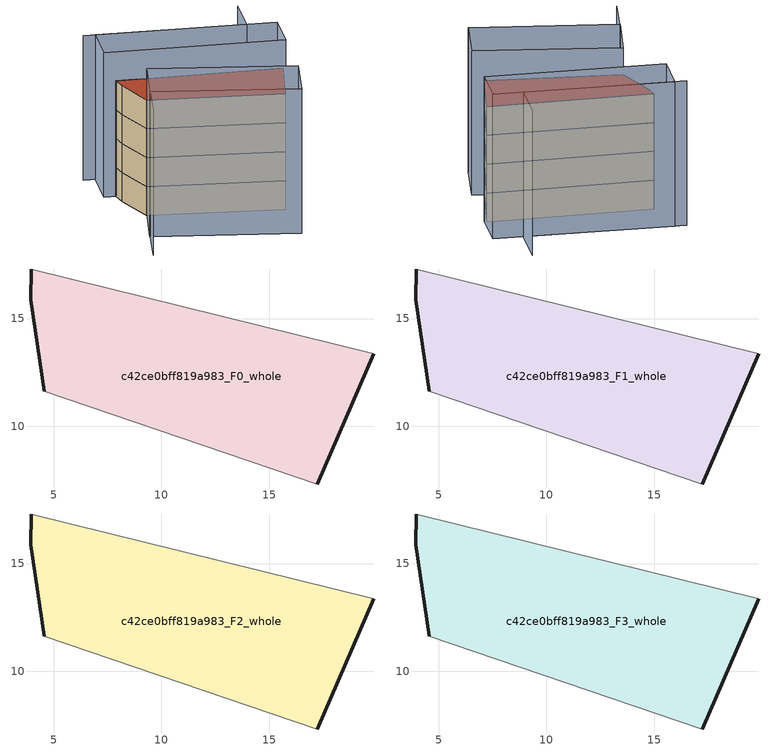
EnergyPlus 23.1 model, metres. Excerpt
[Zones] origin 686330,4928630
c42ce0bff819a983_F0_whole
 floor ground (EU_floor_Construction): 17.23,7.33 19.83,13.37 3.96,17.29 3.95,15.86 4.57,11.63 z0
 wall outside (EU_wall_Construction): 4.57,11.63 3.95,15.86 3.96,17.29 / 19.83,13.37 17.23,7.33 z0:3
 wall adiabatic (EU_wall_Construction): 3.96,17.29 19.83,13.37 / 17.23,7.33 4.57,11.63 z0:3
c42ce0bff819a983_F1_whole
 floor to c42ce0bff819a983_F0_whole (EU_floor_Construction): 17.23,7.33 19.83,13.37 3.96,17.29 3.95,15.86 4.57,11.63 z3
 wall outside (EU_wall_Construction): 4.57,11.63 3.95,15.86 3.96,17.29 / 19.83,13.37 17.23,7.33 z3:6
 wall adiabatic (EU_wall_Construction): 3.96,17.29 19.83,13.37 / 17.23,7.33 4.57,11.63 z3:6
c42ce0bff819a983_F2_whole
 floor to c42ce0bff819a983_F1_whole (EU_floor_Construction): 17.23,7.33 19.83,13.37 3.96,17.29 3.95,15.86 4.57,11.63 z6
 wall outside (EU_wall_Construction): 4.57,11.63 3.95,15.86 3.96,17.29 / 19.83,13.37 17.23,7.33 z6:9
 wall adiabatic (EU_wall_Construction): 3.96,17.29 19.83,13.37 / 17.23,7.33 4.57,11.63 z6:9
c42ce0bff819a983_F3_whole
 floor to c42ce0bff819a983_F2_whole (EU_floor_Construction): 17.23,7.33 19.83,13.37 3.96,17.29 3.95,15.86 4.57,11.63 z9
 wall outside (EU_wall_Construction): 4.57,11.63 3.95,15.86 3.96,17.29 / 19.83,13.37 17.23,7.33 z9:12
 wall adiabatic (EU_wall_Construction): 3.96,17.29 19.83,13.37 / 17.23,7.33 4.57,11.63 z9:12
 roof outside (EU_roof_Construction): 19.83,13.37 17.23,7.33 4.57,11.63 3.95,15.86 3.96,17.29 z12
shading: 0.89,2.5 2.64,6.78 / 2.64,6.78 16.06,1.3 / 19.43,22.62 18.23,18.15 / 18.23,18.15 2.85,22.26 / 16.09,1.29 2.6,6.79 / 2.6,6.79 4.8,12.17 / 4.8,12.17 18.28,6.67 / 18.28,6.67 16.09,1.29 / 4,21.95 21.1,17.38 / 21.1,17.38 19.94,13.03 / 19.94,13.03 2.84,17.6 / 2.84,17.6 4,21.95 z0:15
[Building]
EU S2 Campaign: North Axis=0; Terrain=City; Solar Distribution=FullExterior
[Site:Location]
Bologna: Latitude=44.5; Longitude=11.25; Time Zone=1; Elevation=37
[SizingPeriod:WeatherFileDays]
AnnualSizingPeriod: Begin Month=1; Begin Day of Month=1; End Month=12; End Day of Month=31; Day of Week for Start Day=Monday; Use Weather File Daylight Saving Period=No; Use Weather File Rain and Snow Indicators=No
[MATERIAL]
EU_InternalMass_Material: Roughness=MediumRough; Thickness=0.1; Conductivity=1; Density=1800; Specific Heat=900; Thermal Absorptance=0.9; Solar Absorptance=0.7; Visible Absorptance=0.7
[MATERIAL:NOMASS] Roughness=MediumRough; Thermal Absorptance=0.9; Solar Absorptance=0.7; Visible Absorptance=0.7
Name | Thermal Resistance
EU_wall_NoMass | 0.937881
EU_roof_NoMass | 0.548572
EU_floor_NoMass | 0.71348
[CONSTRUCTION]
EU_wall_Construction: EU_wall_NoMass
EU_roof_Construction: EU_roof_NoMass
EU_floor_Construction: EU_floor_NoMass
EU_InternalMass_Construction: EU_InternalMass_Material
[ZONE] Type=1; Multiplier=1; Ceiling Height=autocalculate; Volume=263.944; Floor Area=autocalculate; Part of Total Floor Area=Yes
c42ce0bff819a983_F0_whole; c42ce0bff819a983_F1_whole; c42ce0bff819a983_F2_whole; c42ce0bff819a983_F3_whole
[INTERNALMASS] Construction=EU_InternalMass_Construction; Surface Area=87.9814
Name | Zone or ZoneList
c42ce0bff819a983_F0_whole_EU_InternalMass | c42ce0bff819a983_F0_whole
c42ce0bff819a983_F1_whole_EU_InternalMass | c42ce0bff819a983_F1_whole
c42ce0bff819a983_F2_whole_EU_InternalMass | c42ce0bff819a983_F2_whole
c42ce0bff819a983_F3_whole_EU_InternalMass | c42ce0bff819a983_F3_whole
[OTHEREQUIPMENT] Fuel Type=Electricity; Design Level Calculation Method=Watts/Area; Power per Zone Floor Area=1; Fraction Latent=0; Fraction Radiant=0; Fraction Lost=0; Carbon Dioxide Generation Rate=0; EndUse Subcategory=EU_Step8_InternalGains
Name | Zone or ZoneList or Space or SpaceList | Schedule
EU_Step8_InternalGain_c42ce0bff819a983_F0_whole_f000 | c42ce0bff819a983_F0_whole | EU_Step8_GainSchedule_c42ce0bff819a983_F0_whole_f000
EU_Step8_InternalGain_c42ce0bff819a983_F1_whole_f000 | c42ce0bff819a983_F1_whole | EU_Step8_GainSchedule_c42ce0bff819a983_F1_whole_f000
EU_Step8_InternalGain_c42ce0bff819a983_F2_whole_f000 | c42ce0bff819a983_F2_whole | EU_Step8_GainSchedule_c42ce0bff819a983_F2_whole_f000
EU_Step8_InternalGain_c42ce0bff819a983_F3_whole_f000 | c42ce0bff819a983_F3_whole | EU_Step8_GainSchedule_c42ce0bff819a983_F3_whole_f000
[ZONEVENTILATION:DESIGNFLOWRATE] Schedule=EU_AlwaysOn; Design Flow Rate Calculation Method=AirChanges/Hour; Air Changes per Hour=0.687892; Ventilation Type=Natural; Fan Pressure Rise=0; Fan Total Efficiency=1; Constant Term Coefficient=1; Temperature Term Coefficient=0; Velocity Term Coefficient=0; Velocity Squared Term Coefficient=0; Minimum Indoor Temperature=-100; Maximum Indoor Temperature=100; Delta Temperature=-100; Minimum Outdoor Temperature=-100; Maximum Outdoor Temperature=100; Maximum Wind Speed=40
Name | Zone or ZoneList or Space or SpaceList
EU_ConstantAir_c42ce0bff819a983_F0_whole | c42ce0bff819a983_F0_whole
EU_ConstantAir_c42ce0bff819a983_F1_whole | c42ce0bff819a983_F1_whole
EU_ConstantAir_c42ce0bff819a983_F2_whole | c42ce0bff819a983_F2_whole
EU_ConstantAir_c42ce0bff819a983_F3_whole | c42ce0bff819a983_F3_whole
[HVACTEMPLATE:THERMOSTAT] Constant Heating Setpoint=20; Constant Cooling Setpoint=50
EU_HeatOnly_c42ce0bff819a983_F0_whole; EU_HeatOnly_c42ce0bff819a983_F1_whole; EU_HeatOnly_c42ce0bff819a983_F2_whole; EU_HeatOnly_c42ce0bff819a983_F3_whole
[HVACTEMPLATE:ZONE:IDEALLOADSAIRSYSTEM] System Availability Schedule=EU_AlwaysOn; Maximum Heating Supply Air Temperature=50; Minimum Cooling Supply Air Temperature=13; Maximum Heating Supply Air Humidity Ratio=0.0156; Minimum Cooling Supply Air Humidity Ratio=0.0077; Heating Limit=NoLimit; Cooling Limit=NoLimit; Heating Availability Schedule=EU_AlwaysOn; Cooling Availability Schedule=EU_CoolingOff; Dehumidification Control Type=ConstantSensibleHeatRatio; Cooling Sensible Heat Ratio=0.7; Dehumidification Setpoint=60; Humidification Control Type=None; Humidification Setpoint=30; Outdoor Air Method=None; Outdoor Air Flow Rate per Person=0.00944; Outdoor Air Flow Rate per Zone Floor Area=0; Outdoor Air Flow Rate per Zone=0; Demand Controlled Ventilation Type=None; Outdoor Air Economizer Type=NoEconomizer; Heat Recovery Type=None; Sensible Heat Recovery Effectiveness=0.7; Latent Heat Recovery Effectiveness=0.65
Name | Template Thermostat
c42ce0bff819a983_F0_whole | EU_HeatOnly_c42ce0bff819a983_F0_whole
c42ce0bff819a983_F1_whole | EU_HeatOnly_c42ce0bff819a983_F1_whole
c42ce0bff819a983_F2_whole | EU_HeatOnly_c42ce0bff819a983_F2_whole
c42ce0bff819a983_F3_whole | EU_HeatOnly_c42ce0bff819a983_F3_whole
[SIZING:ZONE] Zone Cooling Design Supply Air Temperature Input Method=SupplyAirTemperature; Zone Cooling Design Supply Air Temperature=13; Zone Heating Design Supply Air Temperature Input Method=SupplyAirTemperature; Zone Heating Design Supply Air Temperature=50; Zone Cooling Design Supply Air Humidity Ratio=0.008; Zone Heating Design Supply Air Humidity Ratio=0.008; Cooling Design Air Flow Method=DesignDay; Cooling Design Air Flow Rate=0; Cooling Minimum Air Flow per Zone Floor Area=0.000762; Cooling Minimum Air Flow=0; Cooling Minimum Air Flow Fraction=0.2; Heating Design Air Flow Method=DesignDay; Heating Design Air Flow Rate=0; Heating Maximum Air Flow per Zone Floor Area=0.002032; Heating Maximum Air Flow=0.141576; Heating Maximum Air Flow Fraction=0.3; Account for Dedicated Outdoor Air System=No; Dedicated Outdoor Air System Control Strategy=NeutralSupplyAir; Dedicated Outdoor Air Low Setpoint Temperature for Design=autosize; Dedicated Outdoor Air High Setpoint Temperature for Design=autosize; Zone Load Sizing Method=Sensible Load Only No Latent Load; Zone Latent Cooling Design Supply Air Humidity Ratio Input Method=HumidityRatioDifference; Zone Cooling Design Supply Air Humidity Ratio Difference=0.005; Zone Latent Heating Design Supply Air Humidity Ratio Input Method=HumidityRatioDifference; Zone Humidification Design Supply Air Humidity Ratio Difference=0.005
c42ce0bff819a983_F0_whole; c42ce0bff819a983_F1_whole; c42ce0bff819a983_F2_whole; c42ce0bff819a983_F3_whole
[SCHEDULE:CONSTANT]
Name | Hourly Value
EU_AlwaysOn | 1
EU_CoolingOff | 0
[SCHEDULE:FILE] Column Number=1; Rows to Skip at Top=0; Number of Hours of Data=8760; Column Separator=Comma; Interpolate to Timestep=No; Minutes per Item=60; Adjust Schedule for Daylight Savings=Yes
Name | File
EU_Step8_GainSchedule_c42ce0bff819a983_F0_whole_f000 | ../../schedules/c42ce0bff819a983/c42ce0bff819a983_F0_whole_f000_gain.csv
EU_Step8_GainSchedule_c42ce0bff819a983_F1_whole_f000 | ../../schedules/c42ce0bff819a983/c42ce0bff819a983_F1_whole_f000_gain.csv
EU_Step8_GainSchedule_c42ce0bff819a983_F2_whole_f000 | ../../schedules/c42ce0bff819a983/c42ce0bff819a983_F2_whole_f000_gain.csv
EU_Step8_GainSchedule_c42ce0bff819a983_F3_whole_f000 | ../../schedules/c42ce0bff819a983/c42ce0bff819a983_F3_whole_f000_gain.csv
